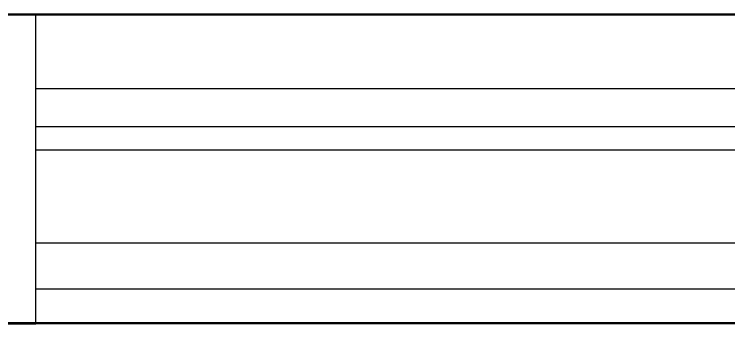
# Model space of a CAD drawing. Header units: millimetres. Extents: x 0 to 460473, y -68369 to 85219.
# Drawn here: x 221680.1 to 222142.9, y -29028.3 to -28827.8 of the extents above; entities that cross this region are included whole.
import ezdxf

# ---------------------------------------------------------------- set-up
doc = ezdxf.new("R2010")
doc.units = ezdxf.units.MM
doc.header["$LTSCALE"] = 50
for name, color, linetype in [('fur', 6, 'Continuous'), ('ha', 8, 'Continuous'), ('wall', 2, 'Continuous'), ('win', 4, 'Continuous')]:
    doc.layers.add(name, color=color, linetype=linetype)

# ---------------------------------------------------------------- blocks, each defined once
blk = doc.blocks.new('2600')
at = {"layer": 'win'}
for p, q in [((7239.25, -153521.01), (9759.25, -153521.01)), ((7249.25, -153608.51), (9749.25, -153608.51)), ((7249.25, -153608.51), (9749.25, -153608.51)), ((7249.25, -153721.01), (9749.25, -153721.01))]:
    blk.add_line(p, q, dxfattribs=at)
blk.add_lwpolyline([(9799.25, -153721.01), (9749.25, -153721.01), (9749.25, -153521.01), (9799.25, -153521.01)], close=True, dxfattribs=at)
for points in [[(9749.25, -153568.51), (8519.25, -153568.51), (8519.25, -153593.51), (9749.25, -153593.51)], [(9749.25, -153668.51), (8519.25, -153668.51), (8519.25, -153698.51), (9749.25, -153698.51)]]:
    blk.add_lwpolyline(points, dxfattribs=at)
blk = doc.blocks.new('EWEDSF')
at = {"layer": 'wall', "color": 2}
for p, q in [((224244, 39079.7), (221234, 39079.7)), ((224444, 38879.7), (221434, 38879.7))]:
    blk.add_line(p, q, dxfattribs=at)
at = {"layer": 'fur', "xscale": -1}
blk.add_blockref('2600', (231443.25, 192600.2), dxfattribs=at)

msp = doc.modelspace()

# ---------------------------------------------------------------- block references
at = {"layer": 'ha'}
msp.add_blockref('EWEDSF', (0, -67907.45838072), dxfattribs=at)

doc.saveas('drawing.dxf')
